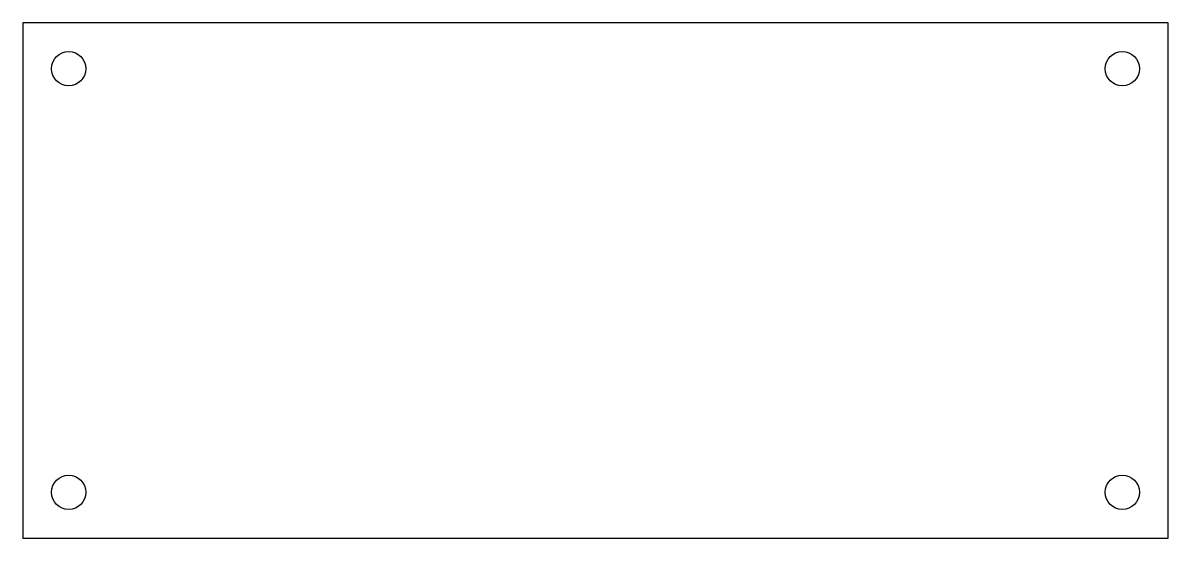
# Model space of a CAD drawing. Header units: millimetres. Extents: x 0 to 100, y 0 to 45.
import ezdxf

# ---------------------------------------------------------------- set-up
doc = ezdxf.new("R2010")
doc.units = ezdxf.units.MM

msp = doc.modelspace()

# ---------------------------------------------------------------- linework, layer by layer
msp.add_lwpolyline([(100, 0), (100, 45), (0, 45), (0, 0), (100, 0)])
for centre in [(4, 41), (96, 41), (4, 4), (96, 4)]:
    msp.add_circle(centre, 1.5)

doc.saveas('drawing.dxf')
